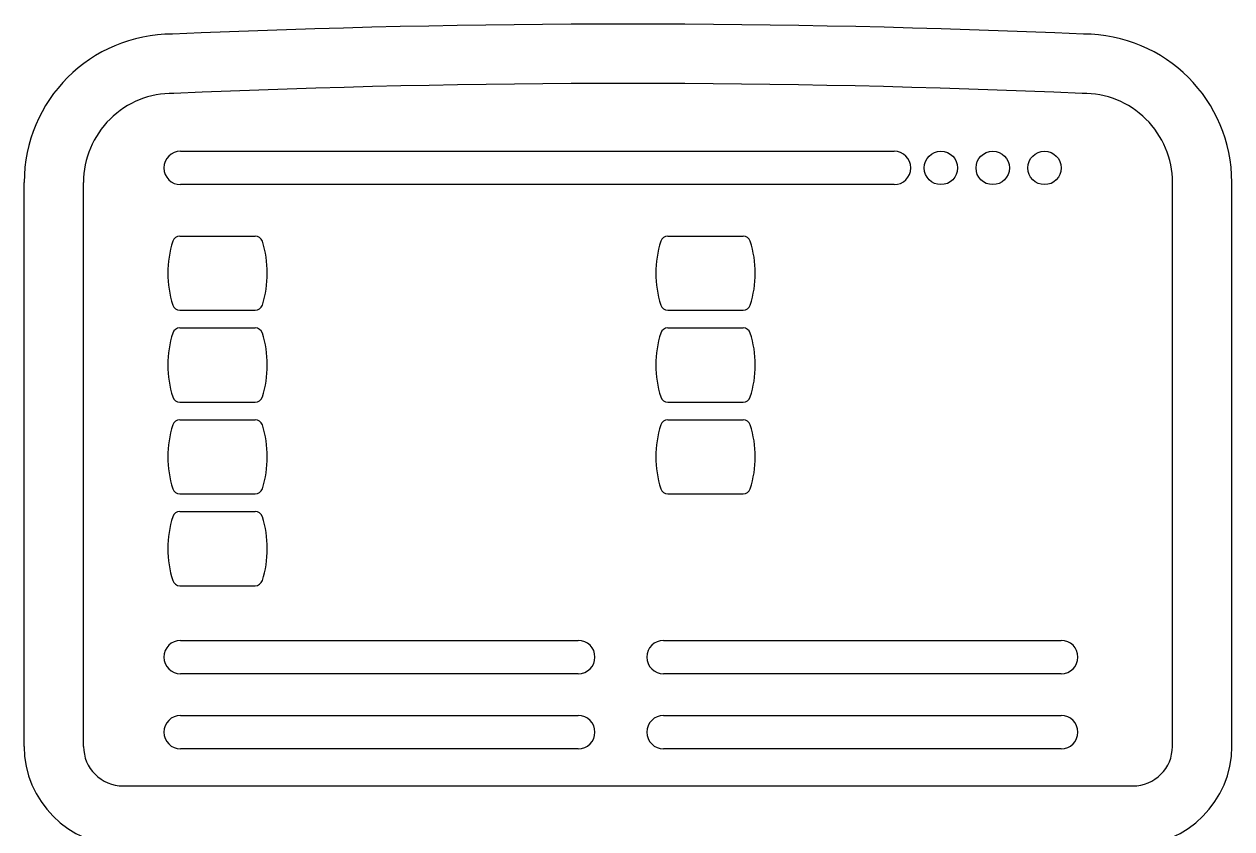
# Model space of a CAD drawing. Header units: millimetres. Extents: x -773.218 to -773.096, y 2678.22 to 2678.386.
# Drawn here: x -773.2177 to -773.0957, y 2678.3047 to 2678.3861 of the extents above; entities that cross this region are included whole.
import ezdxf

# ---------------------------------------------------------------- set-up
doc = ezdxf.new("R2010")
doc.units = ezdxf.units.MM
doc.header["$LTSCALE"] = 10
doc.layers.add('Móveis_estações', color=2, linetype='Continuous')

msp = doc.modelspace()

# ---------------------------------------------------------------- linework, layer by layer
at = {"layer": 'Móveis_estações', "color": 1}
for p, q in [((-773.2019192653779, 2678.373213476043), (-773.1298385148505, 2678.373213476043)), ((-773.2177210689113, 2678.313064513199), (-773.2177210689113, 2678.370064513199)), ((-773.211721068911, 2678.313064513199), (-773.211721068911, 2678.370064513199)), ((-773.1298385148505, 2678.369839047406), (-773.2019192653779, 2678.369839047406)), ((-773.1017210689115, 2678.313064513199), (-773.1017210689115, 2678.370064513199)), ((-773.0957210689112, 2678.313064513199), (-773.0957210689112, 2678.370064513199)), ((-773.2019931202258, 2678.364640056524), (-773.1943735497712, 2678.364640056524)), ((-773.1527013660311, 2678.364640056524), (-773.145081795577, 2678.364640056524)), ((-773.2019931202258, 2678.357140056525), (-773.1943735497712, 2678.357140056525)), ((-773.1527013660311, 2678.357140056525), (-773.145081795577, 2678.357140056525)), ((-773.2019931202258, 2678.355360378957), (-773.1943735497712, 2678.355360378957)), ((-773.1527013660311, 2678.355360378957), (-773.145081795577, 2678.355360378957)), ((-773.2019931202258, 2678.347860378957), (-773.1943735497712, 2678.347860378957)), ((-773.1527013660311, 2678.347860378957), (-773.145081795577, 2678.347860378957)), ((-773.2019931202258, 2678.34608070139), (-773.1943735497712, 2678.34608070139)), ((-773.1527013660311, 2678.34608070139), (-773.145081795577, 2678.34608070139)), ((-773.2019931202258, 2678.33858070139), (-773.1943735497712, 2678.33858070139)), ((-773.1527013660311, 2678.33858070139), (-773.145081795577, 2678.33858070139)), ((-773.2019931202258, 2678.336801023822), (-773.1943735497712, 2678.336801023822)), ((-773.2019931202258, 2678.329301023823), (-773.1943735497712, 2678.329301023823)), ((-773.2019192653779, 2678.32377810512), (-773.1617431099339, 2678.32377810512)), ((-773.1531339339997, 2678.32377810512), (-773.1129577785559, 2678.32377810512)), ((-773.1617431099339, 2678.320403676482), (-773.2019192653779, 2678.320403676482)), ((-773.1129577785559, 2678.320403676482), (-773.1531339339997, 2678.320403676482)), ((-773.2019192653779, 2678.316185641871), (-773.1617431099339, 2678.316185641871)), ((-773.1531339339997, 2678.316185641871), (-773.1129577785559, 2678.316185641871)), ((-773.1617431099339, 2678.312811213234), (-773.2019192653779, 2678.312811213234)), ((-773.1129577785559, 2678.312811213234), (-773.1531339339997, 2678.312811213234)), ((-773.2077210689113, 2678.309064513199), (-773.1057210689112, 2678.309064513199))]:
    msp.add_line(p, q, dxfattribs=at)
for centre in [(-773.1251119087751, 2678.371526261725), (-773.1198788798829, 2678.371526261725), (-773.1146458509907, 2678.371526261725)]:
    msp.add_circle(centre, 0.001687214318716102, dxfattribs=at)
for centre, radius, start, end in [((-773.1567210689113, 2677.327564513199), 1.058499999999615, 87.5092714660641, 92.49072853393591), ((-773.2027210689112, 2678.370064513199), 0.015, 90, 180), ((-773.1107210689115, 2678.370064513199), 0.015, 0, 90), ((-773.1567210689113, 2677.327564513199), 1.052499999999615, 87.50127836456858, 92.49872163543144), ((-773.2027210689112, 2678.370064513199), 0.008999999999999998, 89.273880839831, 180), ((-773.1107210689115, 2678.370064513199), 0.008999999999999998, 0, 90.726119160169), ((-773.2019192653779, 2678.371526261725), 0.001687214318716102, 90, 270), ((-773.1298385148505, 2678.371526261725), 0.001687214318716102, 270, 90), ((-773.1925527759695, 2678.360890056525), 0.01065555902859791, 162.3705228711065, 197.6294771288935), ((-773.2019931202258, 2678.363890056525), 0.00075, 90, 162.3705228711065), ((-773.1943735497712, 2678.363890056525), 0.00075, 17.62947713012331, 90), ((-773.2038138940266, 2678.360890056525), 0.01065555902859791, 342.3705228698767, 17.62947713012331), ((-773.1432610217751, 2678.360890056525), 0.01065555902859791, 162.3705228711065, 197.6294771288935), ((-773.1527013660311, 2678.363890056525), 0.00075, 90, 162.3705228711065), ((-773.145081795577, 2678.363890056525), 0.00075, 17.62947713012331, 90), ((-773.1545221398324, 2678.360890056525), 0.01065555902859791, 342.3705228698767, 17.62947713012331), ((-773.2019931202258, 2678.357890056525), 0.00075, 197.6294771288935, 270), ((-773.1943735497712, 2678.357890056525), 0.00075, 270, 342.3705228698767), ((-773.1527013660311, 2678.357890056525), 0.00075, 197.6294771288935, 270), ((-773.145081795577, 2678.357890056525), 0.00075, 270, 342.3705228698767), ((-773.2019931202258, 2678.354610378957), 0.00075, 90, 162.3705228711065), ((-773.1943735497712, 2678.354610378957), 0.00075, 17.62947713012331, 90), ((-773.1527013660311, 2678.354610378957), 0.00075, 90, 162.3705228711065), ((-773.145081795577, 2678.354610378957), 0.00075, 17.62947713012331, 90), ((-773.1925527759695, 2678.351610378958), 0.01065555902859791, 162.3705228711065, 197.6294771288935), ((-773.2038138940266, 2678.351610378958), 0.01065555902859791, 342.3705228698767, 17.62947713012331), ((-773.1432610217751, 2678.351610378958), 0.01065555902859791, 162.3705228711065, 197.6294771288935), ((-773.1545221398324, 2678.351610378958), 0.01065555902859791, 342.3705228698767, 17.62947713012331), ((-773.2019931202258, 2678.348610378957), 0.00075, 197.6294771288935, 270), ((-773.1943735497712, 2678.348610378957), 0.00075, 270, 342.3705228698767), ((-773.1527013660311, 2678.348610378957), 0.00075, 197.6294771288935, 270), ((-773.145081795577, 2678.348610378957), 0.00075, 270, 342.3705228698767), ((-773.1925527759695, 2678.34233070139), 0.01065555902859791, 162.3705228711065, 197.6294771288935), ((-773.2019931202258, 2678.34533070139), 0.00075, 90, 162.3705228711065), ((-773.1943735497712, 2678.34533070139), 0.00075, 17.62947713012331, 90), ((-773.2038138940266, 2678.34233070139), 0.01065555902859791, 342.3705228698767, 17.62947713012331), ((-773.1432610217751, 2678.34233070139), 0.01065555902859791, 162.3705228711065, 197.6294771288935), ((-773.1527013660311, 2678.34533070139), 0.00075, 90, 162.3705228711065), ((-773.145081795577, 2678.34533070139), 0.00075, 17.62947713012331, 90), ((-773.1545221398324, 2678.34233070139), 0.01065555902859791, 342.3705228698767, 17.62947713012331), ((-773.2019931202258, 2678.33933070139), 0.00075, 197.6294771288935, 270), ((-773.1943735497712, 2678.33933070139), 0.00075, 270, 342.3705228698767), ((-773.1527013660311, 2678.33933070139), 0.00075, 197.6294771288935, 270), ((-773.145081795577, 2678.33933070139), 0.00075, 270, 342.3705228698767), ((-773.2019931202258, 2678.336051023822), 0.00075, 90, 162.3705228711065), ((-773.1943735497712, 2678.336051023822), 0.00075, 17.62947713012331, 90), ((-773.1925527759695, 2678.333051023822), 0.01065555902859791, 162.3705228711065, 197.6294771288935), ((-773.2038138940266, 2678.333051023822), 0.01065555902859791, 342.3705228698767, 17.62947713012331), ((-773.2019931202258, 2678.330051023822), 0.00075, 197.6294771288935, 270), ((-773.1943735497712, 2678.330051023822), 0.00075, 270, 342.3705228698767), ((-773.2019192653779, 2678.322090890801), 0.001687214318716102, 90, 270), ((-773.1617431099339, 2678.322090890801), 0.001687214318716102, 270, 90), ((-773.1531339339997, 2678.322090890801), 0.001687214318716102, 90, 270), ((-773.1129577785559, 2678.322090890801), 0.001687214318716102, 270, 90), ((-773.2019192653779, 2678.314498427552), 0.001687214318716102, 90, 270), ((-773.1617431099339, 2678.314498427552), 0.001687214318716102, 270, 90), ((-773.1531339339997, 2678.314498427552), 0.001687214318716102, 90, 270), ((-773.1129577785559, 2678.314498427552), 0.001687214318716102, 270, 90), ((-773.2077210689113, 2678.313064513199), 0.01, 180, 270), ((-773.2077210689113, 2678.313064513199), 0.004000000000000001, 180, 270), ((-773.1057210689112, 2678.313064513199), 0.01, 270, 0), ((-773.1057210689112, 2678.313064513199), 0.004000000000000001, 270, 0)]:
    msp.add_arc(centre, radius, start, end, dxfattribs=at)

doc.saveas('drawing.dxf')
